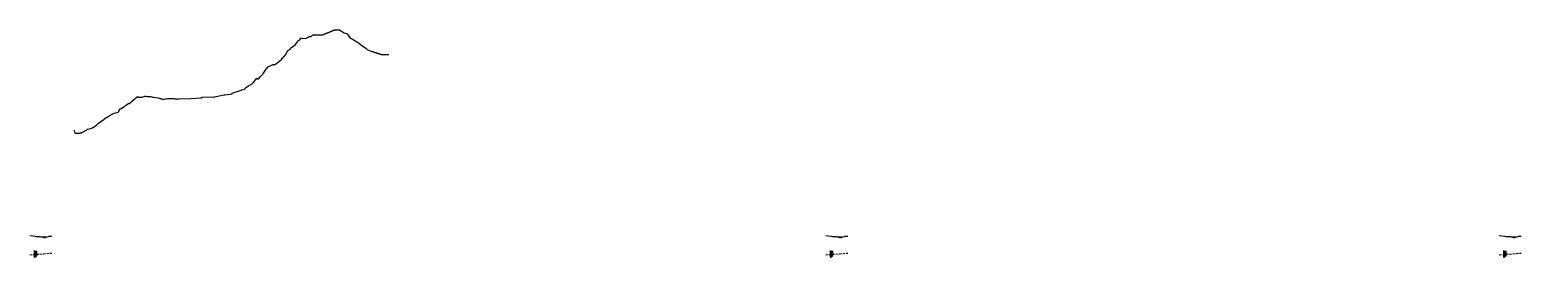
# Model space of a CAD drawing. Header units: metres. Extents: x 139929 to 142176, y 6401995 to 6404420.
# Drawn here: x 140958 to 142176, y 6404235 to 6404420 of the extents above.
import ezdxf

# ---------------------------------------------------------------- set-up
doc = ezdxf.new("R2010")
doc.units = ezdxf.units.M
doc.header["$LTSCALE"] = 0.5
doc.linetypes.add('HIDDEN2', pattern=[0.1875, 0.125, -0.0625])
for name, color, linetype in [('M-BEF-BRUNNAR-VA', 4, 'Continuous'), ('M-BEF-MARKLINJE', 4, 'Continuous'), ('M-BEF-VA-V', 4, 'HIDDEN2')]:
    doc.layers.add(name, color=color, linetype=linetype)

msp = doc.modelspace()

# ---------------------------------------------------------------- linework, layer by layer
at = {"layer": 'M-BEF-BRUNNAR-VA', "ltscale": 8}
for p, q in [((140961.7, 6404240.5), (140961.7, 6404235.2)), ((140962.5, 6404240.4), (140962.5, 6404235.2)), ((140962.8, 6404240.4), (140962.8, 6404235.9)), ((140963.6, 6404240.2), (140963.6, 6404235.9)), ((141611.7, 6404240.5), (141611.7, 6404235.2)), ((141612.5, 6404240.4), (141612.5, 6404235.2)), ((141612.8, 6404240.4), (141612.8, 6404235.9)), ((141613.6, 6404240.2), (141613.6, 6404235.9)), ((142161.7, 6404240.5), (142161.7, 6404235.2)), ((142162.5, 6404240.4), (142162.5, 6404235.2)), ((142162.8, 6404240.4), (142162.8, 6404235.9)), ((142163.6, 6404240.2), (142163.6, 6404235.9)), ((140961.7, 6404235.2), (140962.5, 6404235.2)), ((140962.8, 6404235.9), (140963.6, 6404235.9)), ((141611.7, 6404235.2), (141612.5, 6404235.2)), ((141612.8, 6404235.9), (141613.6, 6404235.9)), ((142161.7, 6404235.2), (142162.5, 6404235.2)), ((142162.8, 6404235.9), (142163.6, 6404235.9))]:
    msp.add_line(p, q, dxfattribs=at)
at = {"layer": 'M-BEF-MARKLINJE', "ltscale": 8}
for p, q in [((140958.2, 6404252.9), (140962.7, 6404252.2)), ((140965.8, 6404252), (140967.2, 6404252.1)), ((140967.2, 6404252.1), (140969.2, 6404251.8)), ((140968.2, 6404251.3), (140968.3, 6404251.8)), ((140968.4, 6404251.8), (140968.3, 6404251.3)), ((140968.4, 6404251.2), (140968.6, 6404251.7)), ((140968.7, 6404251.7), (140969.2, 6404251.6)), ((140968.7, 6404251.6), (140969.1, 6404251.5)), ((140968.7, 6404251.4), (140969.1, 6404251.3)), ((140969.2, 6404251.2), (140969.4, 6404251.7)), ((140969.5, 6404251.7), (140969.4, 6404251.3)), ((140969.4, 6404251.1), (140969.6, 6404251.6)), ((140969.7, 6404251.6), (140970.1, 6404251.5)), ((140969.7, 6404251.4), (140970.2, 6404251.4)), ((140969.7, 6404251.2), (140970.1, 6404251.2)), ((140970.3, 6404251), (140970.3, 6404251.6)), ((140970.4, 6404251), (140970.4, 6404251.5)), ((140970.5, 6404251), (140970.6, 6404251.6)), ((140970.7, 6404251.5), (140971.2, 6404251.5)), ((140970.7, 6404251.3), (140971.2, 6404251.3)), ((140970.7, 6404251.1), (140971.2, 6404251.2))]:
    msp.add_line(p, q, dxfattribs=at)
at = {"layer": 'M-BEF-MARKLINJE'}
for p, q in [((141608.2, 6404252.9), (141612.7, 6404252.2)), ((141615.8, 6404252), (141617.2, 6404252.1)), ((141617.2, 6404252.1), (141619.2, 6404251.8)), ((141618.2, 6404251.3), (141618.3, 6404251.8)), ((141618.4, 6404251.8), (141618.3, 6404251.3)), ((141618.4, 6404251.2), (141618.6, 6404251.7)), ((141618.7, 6404251.7), (141619.2, 6404251.6)), ((141618.7, 6404251.6), (141619.1, 6404251.5)), ((141618.7, 6404251.4), (141619.1, 6404251.3)), ((141619.2, 6404251.2), (141619.4, 6404251.7)), ((141619.5, 6404251.7), (141619.4, 6404251.3)), ((141619.4, 6404251.1), (141619.6, 6404251.6)), ((141619.7, 6404251.6), (141620.1, 6404251.5)), ((141619.7, 6404251.4), (141620.2, 6404251.4)), ((141619.7, 6404251.2), (141620.1, 6404251.2)), ((141620.3, 6404251), (141620.3, 6404251.6)), ((141620.4, 6404251), (141620.4, 6404251.5)), ((141620.5, 6404251), (141620.6, 6404251.6)), ((141620.7, 6404251.5), (141621.2, 6404251.5)), ((141620.7, 6404251.3), (141621.2, 6404251.3)), ((141620.7, 6404251.1), (141621.2, 6404251.2)), ((142158.2, 6404252.9), (142162.7, 6404252.2)), ((142165.8, 6404252), (142167.2, 6404252.1)), ((142167.2, 6404252.1), (142169.2, 6404251.8)), ((142168.2, 6404251.3), (142168.3, 6404251.8)), ((142168.4, 6404251.8), (142168.3, 6404251.3)), ((142168.4, 6404251.2), (142168.6, 6404251.7)), ((142168.7, 6404251.7), (142169.2, 6404251.6)), ((142168.7, 6404251.6), (142169.1, 6404251.5)), ((142168.7, 6404251.4), (142169.1, 6404251.3)), ((142169.2, 6404251.2), (142169.4, 6404251.7)), ((142169.5, 6404251.7), (142169.4, 6404251.3)), ((142169.4, 6404251.1), (142169.6, 6404251.6)), ((142169.7, 6404251.6), (142170.1, 6404251.5)), ((142169.7, 6404251.4), (142170.2, 6404251.4)), ((142169.7, 6404251.2), (142170.1, 6404251.2)), ((142170.3, 6404251), (142170.3, 6404251.6)), ((142170.4, 6404251), (142170.4, 6404251.5)), ((142170.5, 6404251), (142170.6, 6404251.6)), ((142170.7, 6404251.5), (142171.2, 6404251.5)), ((142170.7, 6404251.3), (142171.2, 6404251.3)), ((142170.7, 6404251.1), (142171.2, 6404251.2))]:
    msp.add_line(p, q, dxfattribs=at)
at = {"layer": 'M-BEF-MARKLINJE', "ltscale": 8, "flags": 128}
msp.add_lwpolyline([(140994.2, 6404338.3), (140994.4, 6404338.3), (140994.6, 6404337.2), (140995.1, 6404336.3), (140995.9, 6404336.3), (140996, 6404336.1), (140996.4, 6404336.3), (140998.9, 6404336.3), (140999.5, 6404336.5), (141000.3, 6404336.4), (141000.4, 6404336.3), (141000.8, 6404336.6), (141004.4, 6404338.6), (141005.3, 6404339.5), (141007.9, 6404340.1), (141008.9, 6404340.3), (141009.5, 6404340.7), (141010, 6404340.9), (141012.9, 6404342.9), (141014.3, 6404344.3), (141017, 6404346.3), (141018.8, 6404347.7), (141019.6, 6404348.3), (141019.8, 6404348.3), (141023, 6404350.2), (141025.9, 6404351.9), (141026.3, 6404352.3), (141026.3, 6404352.1), (141026.4, 6404352.2), (141027.2, 6404352.6), (141029.3, 6404353.1), (141030.3, 6404353.3), (141030.9, 6404353.9), (141031.7, 6404356.3), (141032.4, 6404356.1), (141035.3, 6404358), (141035.4, 6404358), (141035.7, 6404358.2), (141036.2, 6404358.6), (141037.2, 6404359.3), (141038.2, 6404360), (141038.4, 6404360.1), (141038.5, 6404360.2), (141038.7, 6404360.3), (141039.1, 6404360.3), (141039.3, 6404360.3), (141040.1, 6404360.8), (141040.4, 6404361), (141040.7, 6404361.3), (141040.8, 6404361.4), (141041, 6404361.5), (141041.6, 6404361.9), (141042, 6404362.3), (141042.9, 6404363.3), (141043.9, 6404364.1), (141044.9, 6404365), (141045.8, 6404365.8), (141046.1, 6404366), (141046.2, 6404366), (141046.3, 6404365.9), (141046.8, 6404365.6), (141047, 6404365.4), (141047.7, 6404365.4), (141048.7, 6404365.5), (141049.6, 6404365.6), (141050.6, 6404365.8), (141051.8, 6404366.1), (141051.9, 6404366.2), (141052.6, 6404366.2), (141052.8, 6404366.2), (141053.7, 6404366), (141054.7, 6404366), (141055.6, 6404366), (141056.5, 6404366), (141056.6, 6404366), (141056.8, 6404366), (141056.8, 6404366), (141057.5, 6404365.8), (141058.4, 6404365.6), (141059.4, 6404365.4), (141062.8, 6404364.9), (141063.7, 6404364.7), (141064.6, 6404364.5), (141065.2, 6404364.4), (141065.4, 6404364.3), (141066.3, 6404364), (141066.4, 6404363.9), (141066.7, 6404363.6), (141067.1, 6404363.7), (141068, 6404363.9), (141068.9, 6404364.1), (141069.7, 6404364.2), (141070.6, 6404364.3), (141071.4, 6404364.4), (141071.4, 6404364.4), (141072, 6404364.5), (141072.3, 6404364.4), (141072.3, 6404364.4), (141072.5, 6404364.4), (141073.1, 6404364.4), (141074, 6404364.4), (141074.9, 6404364.3), (141075.6, 6404364.3), (141075.7, 6404364.3), (141076.6, 6404364.2), (141077.4, 6404364.1), (141078.1, 6404364), (141078.3, 6404364), (141079.1, 6404364.1), (141080, 6404364.1), (141089.6, 6404364.5), (141089.7, 6404364.5), (141089.8, 6404364.5), (141098, 6404365), (141098.9, 6404365.6), (141099.1, 6404365.6), (141108.5, 6404365.7), (141108.5, 6404365.7), (141109.2, 6404365.8), (141115.3, 6404367.2), (141116.9, 6404367.5), (141117.4, 6404367.5), (141123.3, 6404368.3), (141123.5, 6404368.9), (141132.4, 6404371.7), (141134, 6404372.3), (141134.7, 6404373.4), (141136.9, 6404374.8), (141139.9, 6404376.3), (141140.7, 6404377.3), (141143.7, 6404381), (141144.7, 6404380.3), (141145, 6404380.5), (141146.6, 6404382.3), (141148.2, 6404384.1), (141148.4, 6404384.3), (141148.4, 6404384.5), (141149, 6404385.2), (141151.2, 6404388.3), (141152.7, 6404390.3), (141153.8, 6404390.9), (141156.7, 6404392.2), (141156.7, 6404392.2), (141156.7, 6404392.2), (141156.7, 6404392.2), (141156.7, 6404392.2), (141156.7, 6404392.2), (141156.7, 6404392.2), (141156.7, 6404392.2), (141156.7, 6404392.2), (141156.8, 6404392.2), (141156.8, 6404392.2), (141156.8, 6404392.1), (141156.8, 6404392.1), (141156.9, 6404392.1), (141156.9, 6404392.1), (141156.9, 6404392.1), (141156.9, 6404392.1), (141157, 6404392.1), (141157, 6404392.1), (141157, 6404392), (141157.1, 6404392), (141157.1, 6404392), (141157.1, 6404392), (141157.2, 6404392), (141157.2, 6404392), (141157.3, 6404391.9), (141157.3, 6404391.9), (141157.3, 6404391.9), (141157.4, 6404391.9), (141157.4, 6404391.9), (141157.4, 6404391.9), (141157.4, 6404391.9), (141157.5, 6404391.8), (141157.5, 6404391.8), (141157.5, 6404391.8), (141157.6, 6404391.8), (141157.6, 6404391.8), (141157.6, 6404391.8), (141157.6, 6404391.8), (141157.6, 6404391.8), (141157.6, 6404391.8), (141157.6, 6404391.8), (141157.7, 6404391.8), (141157.7, 6404391.8), (141157.7, 6404391.8), (141157.7, 6404391.8), (141158.9, 6404392.3), (141161.1, 6404394), (141163.8, 6404396.3), (141164.6, 6404397.6), (141165.4, 6404398.2), (141167.3, 6404400.3), (141168.7, 6404403.3), (141170.5, 6404404.3), (141172, 6404406.1), (141174.1, 6404407.5), (141175.1, 6404408.3), (141177.6, 6404411.8), (141178.6, 6404412.3), (141179.7, 6404413.9), (141180.9, 6404413.4), (141183.8, 6404413.7), (141185.9, 6404414.4), (141186.6, 6404415.1), (141187, 6404414.7), (141187.1, 6404414.6), (141187.3, 6404414.8), (141187.6, 6404415), (141187.9, 6404415.2), (141188.2, 6404415.4), (141188.5, 6404415.6), (141188.7, 6404415.8), (141189, 6404416), (141189.3, 6404416.1), (141189.6, 6404416.3), (141189.6, 6404416.3), (141189.9, 6404416.3), (141190.2, 6404416.3), (141190.5, 6404416.3), (141190.7, 6404416.3), (141191, 6404416.3), (141191.3, 6404416.3), (141191.3, 6404416.3), (141191.6, 6404416.3), (141191.9, 6404416.3), (141192.2, 6404416.3), (141192.5, 6404416.3), (141192.7, 6404416.3), (141193, 6404416.3), (141193.3, 6404416.3), (141193.6, 6404416.3), (141193.9, 6404416.3), (141194.2, 6404416.3), (141194.4, 6404416.3), (141194.7, 6404416.3), (141195, 6404416.3), (141195.3, 6404416.3), (141195.6, 6404416.3), (141195.9, 6404416.3), (141196.2, 6404416.3), (141196.4, 6404416.3), (141196.7, 6404416.3), (141196.7, 6404416.3), (141197, 6404416.2), (141197.2, 6404416.2), (141197.3, 6404416.3), (141197.4, 6404416.3), (141197.5, 6404416.3), (141197.6, 6404416.4), (141197.9, 6404416.6), (141197.9, 6404416.6), (141198.2, 6404416.7), (141198.4, 6404416.8), (141198.7, 6404416.9), (141199, 6404417), (141199.3, 6404417.1), (141199.7, 6404417.3), (141200, 6404417.4), (141200.3, 6404417.5), (141200.5, 6404417.6), (141200.8, 6404417.7), (141201, 6404417.8), (141201.3, 6404417.9), (141201.6, 6404418), (141201.8, 6404418.1), (141202.1, 6404418.2), (141202.3, 6404418.3), (141202.6, 6404418.4), (141202.9, 6404418.6), (141203.1, 6404418.7), (141203.4, 6404418.8), (141203.6, 6404418.9), (141203.9, 6404419), (141204.2, 6404419.1), (141204.4, 6404419.2), (141204.7, 6404419.3), (141204.9, 6404419.4), (141205.2, 6404419.5), (141205.5, 6404419.6), (141205.7, 6404419.8), (141206, 6404419.9), (141206.2, 6404420), (141206.5, 6404420.1), (141206.8, 6404420.2), (141207, 6404420.3), (141207, 6404420.3), (141207.3, 6404420.3), (141207.5, 6404420.3), (141207.8, 6404420.3), (141207.9, 6404420.3), (141208.1, 6404420.3), (141208.3, 6404420.3), (141208.4, 6404420.3), (141208.6, 6404420.3), (141208.8, 6404420.3), (141209.1, 6404420.3), (141209.3, 6404420.3), (141209.6, 6404420.3), (141209.9, 6404420.3), (141210.1, 6404420.3), (141210.4, 6404420.3), (141210.6, 6404420.3), (141210.9, 6404420.3), (141211.1, 6404420.3), (141211.2, 6404420.3), (141211.4, 6404420.1), (141214.8, 6404417.9), (141216.2, 6404417.5), (141217.4, 6404417.3), (141217.8, 6404416.3), (141218.9, 6404414.6), (141220.7, 6404413.3), (141221.7, 6404412.7), (141222, 6404412.6), (141222.2, 6404412.4), (141222.4, 6404412.3), (141222.5, 6404412.3), (141222.7, 6404412.1), (141222.8, 6404412), (141223, 6404411.9), (141223.2, 6404411.7), (141223.3, 6404411.7), (141223.5, 6404411.6), (141223.8, 6404411.4), (141224, 6404411.3), (141224.3, 6404411.1), (141224.5, 6404411), (141224.8, 6404410.8), (141225, 6404410.7), (141225.3, 6404410.5), (141225.5, 6404410.4), (141225.8, 6404410.2), (141226.1, 6404410), (141226.3, 6404409.9), (141226.6, 6404409.7), (141226.8, 6404409.6), (141227.1, 6404409.4), (141227.1, 6404409.4), (141227.3, 6404409.2), (141227.6, 6404408.9), (141227.8, 6404408.7), (141228.1, 6404408.5), (141228.3, 6404408.3), (141228.3, 6404408.3), (141228.6, 6404408.1), (141228.9, 6404408), (141229.1, 6404407.8), (141229.4, 6404407.6), (141229.6, 6404407.4), (141229.9, 6404407.3), (141232.7, 6404405.4), (141233.6, 6404404.3), (141237.6, 6404402.8), (141237.8, 6404402.8), (141238, 6404402.7), (141238.2, 6404402.6), (141238.4, 6404402.6), (141238.5, 6404402.5), (141238.7, 6404402.4), (141238.9, 6404402.4), (141239, 6404402.3), (141239.1, 6404402.3), (141239.3, 6404402.3), (141239.4, 6404402.2), (141239.6, 6404402.1), (141239.8, 6404402.1), (141240, 6404402), (141240.1, 6404402), (141240.3, 6404401.9), (141240.5, 6404401.9), (141240.7, 6404401.8), (141240.9, 6404401.7), (141241, 6404401.7), (141241.2, 6404401.6), (141241.4, 6404401.6), (141241.4, 6404401.6), (141241.6, 6404401.5), (141241.8, 6404401.5), (141241.9, 6404401.4), (141242.1, 6404401.3), (141242.3, 6404401.3), (141242.5, 6404401.2), (141242.6, 6404401.2), (141242.8, 6404401.1), (141243, 6404401), (141243.2, 6404401), (141243.4, 6404400.9), (141243.5, 6404400.9), (141243.7, 6404400.8), (141243.9, 6404400.8), (141244.1, 6404400.7), (141244.3, 6404400.6), (141244.4, 6404400.6), (141244.6, 6404400.5), (141244.8, 6404400.5), (141245, 6404400.4), (141245.1, 6404400.4), (141245.3, 6404400.3), (141245.3, 6404400.3), (141245.5, 6404400.3), (141245.7, 6404400.3), (141245.9, 6404400.3), (141246, 6404400.3), (141246.2, 6404400.3), (141246.4, 6404400.3), (141246.6, 6404400.3), (141246.8, 6404400.3), (141246.9, 6404400.3), (141247.1, 6404400.3), (141247.1, 6404400.3), (141247.3, 6404400.3), (141247.5, 6404400.3), (141247.7, 6404400.3), (141247.8, 6404400.3), (141248, 6404400.3), (141248.2, 6404400.3), (141248.4, 6404400.3), (141248.5, 6404400.3), (141248.7, 6404400.3), (141248.9, 6404400.3), (141249.1, 6404400.3), (141249.3, 6404400.3), (141249.4, 6404400.3), (141249.6, 6404400.3), (141249.8, 6404400.3), (141250, 6404400.3), (141250.2, 6404400.3), (141250.3, 6404400.3), (141250.5, 6404400.3), (141250.7, 6404400.3), (141250.9, 6404400.3), (141251, 6404400.3), (141251.2, 6404400.3), (141251.4, 6404400.3)], dxfattribs=at)
at = {"layer": 'M-BEF-MARKLINJE', "ltscale": 8}
for centre, start, end in [((140965, 6404266.6), 260.7969, 273.177), ((140971.2, 6404266.3), 262.1535, 279.2127), ((140975.9, 6404237.5), 89.1926, 99.2127)]:
    msp.add_arc(centre, 14.6, start, end, dxfattribs=at)
at = {"layer": 'M-BEF-MARKLINJE'}
for centre, start, end in [((141615, 6404266.6), 260.7969, 273.177), ((141621.2, 6404266.3), 262.1535, 279.2127), ((141625.9, 6404237.5), 89.1926, 99.2127), ((142165, 6404266.6), 260.7969, 273.177), ((142171.2, 6404266.3), 262.1535, 279.2127), ((142175.9, 6404237.5), 89.1926, 99.2127)]:
    msp.add_arc(centre, 14.6, start, end, dxfattribs=at)
at = {"layer": 'M-BEF-VA-V', "ltscale": 30}
for p, q in [((140963.6, 6404237.5), (140976.1, 6404238.5)), ((141613.6, 6404237.5), (141626.1, 6404238.5)), ((142163.6, 6404237.5), (142176.1, 6404238.5)), ((140958.2, 6404237.1), (140961.7, 6404237.4)), ((140962.5, 6404237.4), (140962.8, 6404237.5)), ((141608.2, 6404237.1), (141611.7, 6404237.4)), ((141612.5, 6404237.4), (141612.8, 6404237.5)), ((142158.2, 6404237.1), (142161.7, 6404237.4)), ((142162.5, 6404237.4), (142162.8, 6404237.5))]:
    msp.add_line(p, q, dxfattribs=at)

doc.saveas('drawing.dxf')
